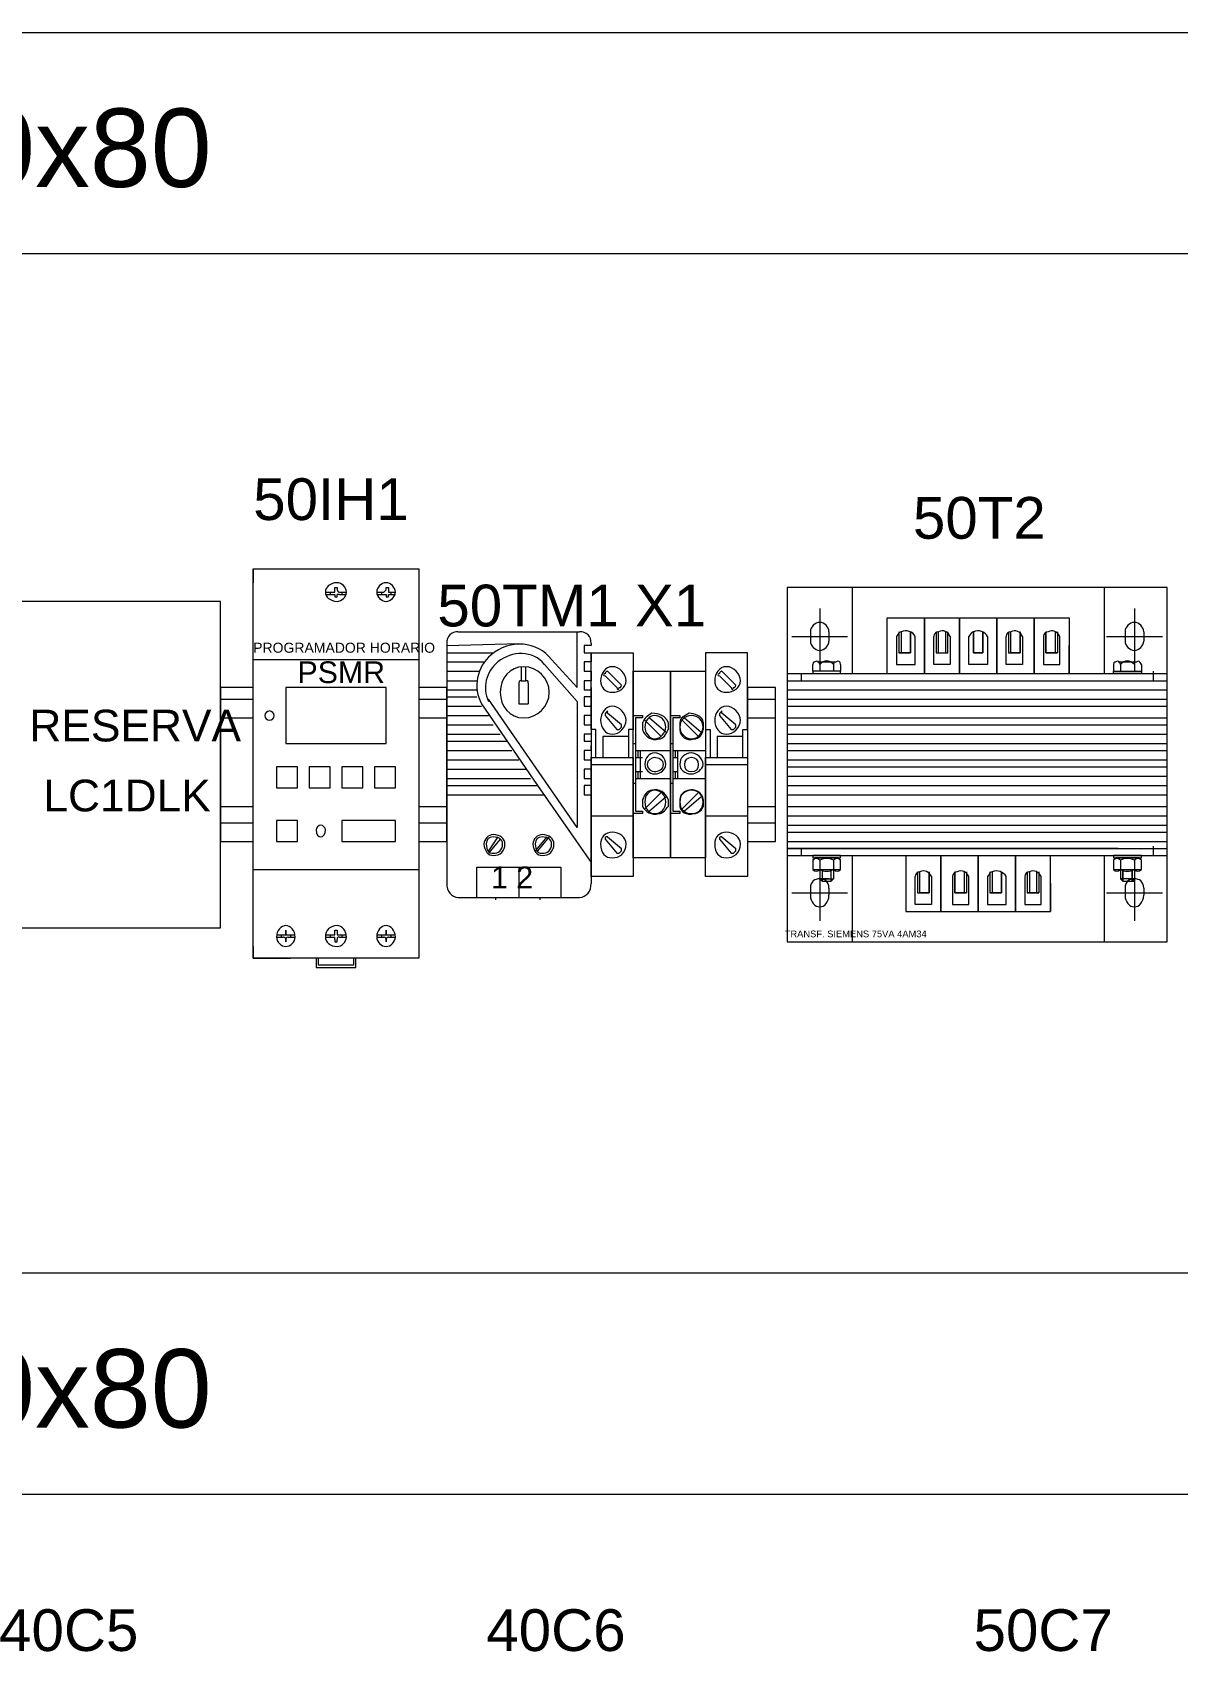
# Model space of a CAD drawing. Header units: millimetres. Extents: x 1004 to 59588, y 686 to 38112.
# Drawn here: x 17910.4 to 18199.4, y 2081.4 to 2489.9 of the extents above; entities that cross this region are included whole.
import ezdxf

# ---------------------------------------------------------------- set-up
doc = ezdxf.new("R2010")
doc.units = ezdxf.units.MM
doc.layers.add('PDF14_Geometry', color=7, linetype='Continuous')
doc.layers.add('PDF14_Text', color=7, linetype='Continuous')
doc.styles.add('PDF Arial', font='arial.ttf')

msp = doc.modelspace()

# ---------------------------------------------------------------- linework, layer by layer
at = {"layer": 'PDF14_Geometry', "lineweight": 0}
for points in [[(18303.79, 2489.87), (18303.79, 2433.99), (17397.9, 2433.99), (17397.9, 2489.87)], [(18007.9, 2256.34), (17966.14, 2256.34), (17966.14, 2354.58), (18007.9, 2354.58)], [(18100.84, 2260.46), (18196.73, 2260.46), (18196.73, 2349.87), (18100.84, 2349.87)], [(18135.55, 2328.11), (18135.55, 2342.23)], [(18144.37, 2328.11), (18144.37, 2342.23)], [(18153.79, 2328.11), (18153.79, 2342.23)], [(18163.2, 2328.11), (18163.2, 2342.23)], [(18132.02, 2333.4), (18132.02, 2338.7)], [(18147.9, 2333.4), (18147.9, 2338.7)], [(18150.26, 2333.4), (18150.26, 2338.7)], [(18159.67, 2333.4), (18159.67, 2338.7)], [(18166.14, 2333.4), (18166.14, 2338.7)], [(18129.67, 2333.4), (18132.02, 2333.4), (18129.08, 2333.4)], [(18150.26, 2333.4), (18147.9, 2333.4)], [(18169.08, 2333.4), (18166.14, 2333.4), (18168.49, 2333.4)], [(18062.02, 2281.64), (18062.02, 2328.7), (18071.43, 2328.7), (18071.43, 2281.64)], [(18071.43, 2281.64), (18071.43, 2328.7), (18080.26, 2328.7), (18080.26, 2281.64)], [(18190.26, 2328.7), (18190.26, 2328.11), (18183.2, 2328.11), (18183.2, 2328.7)], [(17974.37, 2310.46), (17999.67, 2310.46), (17999.67, 2324.58), (17974.37, 2324.58)], [(18097.9, 2285.75), (18097.9, 2324.58), (18090.84, 2324.58), (18090.84, 2285.75)], [(17972.02, 2299.28), (17977.32, 2299.28), (17977.32, 2304.58), (17972.02, 2304.58)], [(17980.26, 2299.28), (17985.55, 2299.28), (17985.55, 2304.58), (17980.26, 2304.58)], [(17988.49, 2299.28), (17993.79, 2299.28), (17993.79, 2304.58), (17988.49, 2304.58)], [(17996.73, 2299.28), (18002.02, 2299.28), (18002.02, 2304.58), (17996.73, 2304.58)], [(18051.43, 2276.93), (18051.43, 2306.93), (18062.02, 2306.93), (18062.02, 2276.93)], [(18051.43, 2303.99), (18051.43, 2306.34)], [(18080.26, 2276.93), (18080.26, 2306.93), (18090.84, 2306.93), (18090.84, 2276.93)], [(18051.43, 2299.87), (18051.43, 2301.64)], [(17972.02, 2285.75), (17977.32, 2285.75), (17977.32, 2291.05), (17972.02, 2291.05)], [(18002.02, 2291.05), (17988.49, 2291.05), (17988.49, 2285.75), (18002.02, 2285.75)], [(18114.37, 2281.64), (18114.37, 2282.23), (18107.32, 2282.23), (18107.32, 2281.64)], [(18114.37, 2278.7), (18114.37, 2281.05), (18113.79, 2281.64), (18107.9, 2281.64), (18107.32, 2281.05), (18107.32, 2278.7), (18107.9, 2278.7), (18113.79, 2278.7)], [(18139.67, 2268.11), (18139.67, 2282.23)], [(18149.08, 2268.11), (18149.08, 2282.23)], [(18158.49, 2268.11), (18158.49, 2282.23)], [(18190.26, 2281.64), (18190.26, 2282.23), (18183.2, 2282.23), (18183.2, 2281.64)], [(18190.26, 2281.05), (18189.67, 2281.64), (18183.79, 2281.64), (18183.2, 2281.05), (18183.2, 2278.7), (18183.79, 2278.7), (18189.67, 2278.7), (18190.26, 2278.7)], [(18136.73, 2272.81), (18136.73, 2278.11)], [(18143.2, 2272.81), (18143.2, 2278.11)], [(18154.96, 2272.81), (18154.96, 2278.11)], [(18187.9, 2275.75), (18188.49, 2276.34), (18184.96, 2276.34), (18185.55, 2275.75), (18185.55, 2278.7), (18185.55, 2275.75)], [(18146.14, 2272.81), (18143.2, 2272.81), (18145.55, 2272.81)], [(18152.61, 2272.81), (18154.96, 2272.81), (18152.02, 2272.81)], [(18162.02, 2272.81), (18163.79, 2272.81), (18164.37, 2272.81), (18161.43, 2272.81)], [(17974.37, 2260.46), (17974.37, 2261.05)], [(17999.67, 2260.46), (17999.67, 2261.05)], [(17991.43, 2254.58), (17982.61, 2254.58), (17982.61, 2256.34), (17982.02, 2256.34), (17982.02, 2253.99), (17992.02, 2253.99), (17992.02, 2256.34), (17991.43, 2256.34)], [(18359.67, 2176.93), (18359.67, 2121.05), (17308.49, 2121.05), (17308.49, 2176.93)]]:
    msp.add_lwpolyline(points, close=True, dxfattribs=at)
for points in [[(17966.14, 2354.58), (17966.14, 2351.05)], [(17984.37, 2348.7), (17986.73, 2348.7), (17986.73, 2349.28), (17986.73, 2349.87), (17987.32, 2349.87), (17987.32, 2349.28)], [(17985.55, 2348.7), (17985.55, 2348.11)], [(17987.9, 2348.7), (17989.67, 2348.7)], [(17988.49, 2348.7), (17988.49, 2348.11)], [(17997.32, 2348.7), (17999.08, 2348.7), (17999.67, 2349.28), (17999.67, 2349.87), (18000.26, 2349.87), (18000.26, 2349.28), (18000.26, 2348.7), (18002.02, 2348.7)], [(17998.49, 2348.7), (17998.49, 2348.11)], [(18000.84, 2348.7), (18000.84, 2348.11)], [(18117.32, 2349.87), (18117.32, 2328.11)], [(18180.84, 2349.87), (18180.84, 2328.11)], [(17884.96, 2263.99), (17907.32, 2263.99), (17957.9, 2263.99), (17957.9, 2346.34), (17907.32, 2346.34), (17907.32, 2263.99)], [(17984.37, 2348.11), (17986.73, 2348.11), (17986.73, 2347.52), (17987.32, 2347.52), (17987.32, 2348.11)], [(17986.73, 2348.11), (17986.73, 2348.11)], [(17987.9, 2348.11), (17989.67, 2348.11)], [(17997.32, 2348.11), (17999.08, 2348.11), (17999.67, 2348.11), (17999.67, 2347.52), (18000.26, 2347.52), (18000.26, 2348.11), (18002.02, 2348.11)], [(18000.26, 2348.11), (18000.26, 2348.11)], [(18109.08, 2344.58), (18109.08, 2330.46), (18109.08, 2328.7)], [(18188.49, 2344.58), (18188.49, 2330.46), (18188.49, 2328.7)], [(18126.14, 2328.11), (18126.14, 2342.23), (18172.02, 2342.23), (18172.02, 2328.11), (18172.02, 2335.17)], [(18163.2, 2335.17), (18163.2, 2328.11), (18163.2, 2342.23)], [(18017.9, 2338.7), (18048.49, 2338.7)], [(18041.43, 2331.64), (18047.9, 2324.58), (18047.9, 2338.7)], [(18048.49, 2338.7), (18048.49, 2338.7)], [(18102.02, 2337.52), (18116.14, 2337.52)], [(18106.73, 2338.7), (18106.73, 2338.7)], [(18106.73, 2338.7), (18106.73, 2336.34)], [(18111.43, 2338.7), (18111.43, 2336.34)], [(18128.49, 2337.52), (18128.49, 2330.46), (18133.2, 2330.46), (18133.2, 2337.52)], [(18129.08, 2338.7), (18129.08, 2333.4)], [(18129.67, 2338.7), (18129.67, 2333.4)], [(18142.02, 2337.52), (18142.02, 2330.46), (18137.9, 2330.46), (18137.9, 2337.52)], [(18138.49, 2338.7), (18138.49, 2333.4), (18139.08, 2333.4), (18139.08, 2338.7)], [(18140.84, 2338.7), (18140.84, 2333.4), (18141.43, 2333.4), (18141.43, 2338.7)], [(18151.43, 2337.52), (18151.43, 2330.46), (18146.73, 2330.46), (18146.73, 2337.52)], [(18160.26, 2337.52), (18160.26, 2330.46), (18156.14, 2330.46), (18156.14, 2337.52)], [(18156.73, 2338.7), (18156.73, 2333.4), (18157.32, 2333.4), (18157.32, 2338.7)], [(18165.55, 2337.52), (18165.55, 2330.46), (18169.67, 2330.46), (18169.67, 2337.52)], [(18168.49, 2338.7), (18168.49, 2333.4)], [(18169.08, 2338.7), (18169.08, 2333.4)], [(18181.43, 2337.52), (18195.55, 2337.52)], [(18186.14, 2338.7), (18186.14, 2336.34)], [(18186.14, 2338.7), (18186.14, 2338.7)], [(18190.84, 2338.7), (18190.84, 2336.34)], [(18014.96, 2335.75), (18014.96, 2275.17)], [(18014.96, 2335.17), (18033.2, 2335.75)], [(18014.96, 2333.4), (18026.73, 2333.4)], [(18051.43, 2335.75), (18051.43, 2335.17), (18049.67, 2335.17), (18049.67, 2333.4), (18051.43, 2333.4), (18062.02, 2333.4), (18062.02, 2313.99), (18060.84, 2313.99), (18060.84, 2306.93)], [(18052.61, 2306.93), (18052.61, 2313.99), (18051.43, 2313.99), (18051.43, 2333.4), (18051.43, 2331.05), (18049.67, 2331.05), (18049.67, 2328.7), (18051.43, 2328.7), (18051.43, 2326.34), (18049.67, 2326.34), (18049.67, 2323.99), (18051.43, 2323.99), (18051.43, 2322.23), (18049.67, 2322.23), (18049.67, 2319.87), (18051.43, 2319.87), (18051.43, 2317.52), (18049.67, 2317.52), (18049.67, 2315.17), (18051.43, 2315.17), (18051.43, 2312.81), (18049.67, 2312.81), (18049.67, 2311.05), (18051.43, 2311.05), (18051.43, 2308.7), (18051.43, 2309.87)], [(18089.67, 2306.93), (18089.67, 2313.99), (18090.84, 2313.99), (18090.84, 2333.4), (18080.26, 2333.4), (18080.26, 2313.99), (18081.43, 2313.99), (18081.43, 2306.93)], [(18132.02, 2333.4), (18132.02, 2333.4)], [(18138.49, 2333.4), (18141.43, 2333.4)], [(18139.08, 2333.4), (18140.84, 2333.4)], [(18147.9, 2333.4), (18147.9, 2333.4)], [(18150.26, 2333.4), (18150.26, 2333.4)], [(18156.73, 2333.4), (18159.67, 2333.4), (18157.32, 2333.4)], [(18159.67, 2333.4), (18159.67, 2333.4)], [(18166.14, 2333.4), (18166.14, 2333.4)], [(17966.14, 2331.64), (18007.9, 2331.64)], [(18014.96, 2331.05), (18024.37, 2331.05)], [(18014.96, 2328.7), (18023.2, 2328.7)], [(18039.67, 2330.46), (18047.9, 2321.05), (18047.9, 2289.28), (18025.55, 2321.64)], [(18033.79, 2329.87), (18033.79, 2326.34), (18034.96, 2326.34), (18034.96, 2329.87)], [(18055.55, 2328.7), (18059.08, 2325.17)], [(18055.55, 2328.7), (18055.55, 2328.7)], [(18084.37, 2328.7), (18087.9, 2325.17)], [(18084.37, 2328.7), (18084.37, 2328.7)], [(18114.37, 2330.46), (18114.37, 2328.7), (18107.32, 2328.7), (18107.32, 2330.46)], [(18107.32, 2328.7), (18107.32, 2328.11), (18114.37, 2328.11), (18114.37, 2328.7)], [(18108.49, 2331.05), (18109.08, 2331.05), (18112.61, 2331.05), (18113.2, 2331.05)], [(18112.61, 2330.46), (18112.61, 2328.7)], [(18183.2, 2330.46), (18183.2, 2328.7)], [(18184.37, 2331.05), (18184.96, 2331.05), (18188.49, 2331.05), (18189.08, 2331.05)], [(18184.96, 2330.46), (18184.96, 2328.7)], [(18190.26, 2330.46), (18190.26, 2328.7)], [(18193.2, 2328.7), (18193.2, 2326.34)], [(17966.14, 2324.58), (17957.9, 2324.58), (17957.9, 2285.75), (17966.14, 2285.75)], [(18007.9, 2285.75), (18014.96, 2285.75), (18014.96, 2324.58), (18007.9, 2324.58)], [(18014.96, 2326.34), (18022.61, 2326.34)], [(18033.2, 2325.75), (18033.2, 2320.46), (18033.79, 2320.46), (18034.96, 2320.46)], [(18034.96, 2326.34), (18034.96, 2326.34)], [(18035.55, 2325.75), (18035.55, 2320.46)], [(18051.43, 2324.58), (18051.43, 2285.75)], [(18054.96, 2327.52), (18057.9, 2324.58)], [(18059.08, 2325.17), (18059.08, 2325.17)], [(18083.79, 2327.52), (18086.73, 2324.58)], [(18087.9, 2325.17), (18087.9, 2325.17)], [(18100.84, 2328.11), (18196.73, 2328.11)], [(18100.84, 2326.34), (18196.73, 2326.34)], [(18104.37, 2328.11), (18104.37, 2326.34)], [(17957.9, 2321.64), (17966.14, 2321.64)], [(18007.9, 2321.64), (18014.96, 2321.64)], [(18014.96, 2323.99), (18022.61, 2323.99)], [(18014.96, 2322.23), (18022.61, 2322.23)], [(18023.79, 2320.46), (18037.9, 2299.87), (18051.43, 2280.46)], [(18090.84, 2321.64), (18097.9, 2321.64)], [(18100.84, 2323.99), (18196.73, 2323.99)], [(18100.84, 2321.64), (18196.73, 2321.64)], [(17957.9, 2316.93), (17966.14, 2316.93)], [(18007.9, 2316.93), (18014.96, 2316.93)], [(18014.96, 2319.87), (18023.79, 2319.87)], [(18014.96, 2317.52), (18025.55, 2317.52)], [(18054.96, 2317.52), (18057.9, 2313.99), (18058.49, 2313.99), (18059.08, 2314.58), (18059.08, 2315.17), (18055.55, 2318.11)], [(18062.02, 2317.52), (18064.37, 2317.52), (18064.37, 2316.93), (18062.61, 2316.93), (18062.61, 2293.4), (18064.37, 2293.4), (18064.37, 2292.81), (18062.02, 2292.81)], [(18064.96, 2316.34), (18069.08, 2312.23)], [(18066.14, 2316.93), (18070.26, 2313.4)], [(18071.43, 2317.52), (18073.79, 2317.52), (18073.79, 2316.93), (18072.02, 2316.93), (18072.02, 2293.4), (18073.79, 2293.4), (18073.79, 2292.81), (18071.43, 2292.81)], [(18074.37, 2316.34), (18078.49, 2312.23)], [(18074.96, 2316.93), (18079.08, 2313.4)], [(18083.79, 2317.52), (18086.73, 2313.99), (18087.32, 2313.99), (18087.9, 2314.58), (18087.9, 2315.17), (18084.37, 2318.11)], [(18090.84, 2316.93), (18097.9, 2316.93)], [(18100.84, 2319.87), (18196.73, 2319.87)], [(18100.84, 2316.93), (18196.73, 2316.93)], [(18014.96, 2315.17), (18026.73, 2315.17)], [(18014.96, 2312.81), (18028.49, 2312.81)], [(18060.84, 2312.23), (18054.37, 2312.23), (18054.37, 2306.93)], [(18064.37, 2315.75), (18064.37, 2313.99)], [(18070.84, 2315.75), (18070.84, 2313.99)], [(18073.79, 2315.75), (18073.79, 2313.99)], [(18079.67, 2315.75), (18079.67, 2313.99)], [(18089.67, 2312.23), (18083.2, 2312.23), (18083.2, 2306.93)], [(18100.84, 2315.17), (18196.73, 2315.17)], [(18100.84, 2312.81), (18196.73, 2312.81)], [(18014.96, 2311.05), (18030.26, 2311.05)], [(18014.96, 2308.7), (18031.43, 2308.7)], [(18051.43, 2308.7), (18049.67, 2308.7), (18049.67, 2306.34), (18051.43, 2306.34)], [(18062.02, 2310.46), (18062.61, 2310.46)], [(18062.61, 2308.7), (18071.43, 2308.7)], [(18063.2, 2308.7), (18063.2, 2306.93)], [(18063.79, 2308.7), (18063.79, 2301.64)], [(18071.43, 2310.46), (18072.02, 2310.46)], [(18072.02, 2308.7), (18080.26, 2308.7)], [(18072.61, 2308.7), (18072.61, 2306.93)], [(18073.2, 2308.7), (18073.2, 2301.64)], [(18100.84, 2310.46), (18196.73, 2310.46)], [(18100.84, 2308.7), (18196.73, 2308.7)], [(18014.96, 2306.34), (18033.2, 2306.34)], [(18014.96, 2303.99), (18034.96, 2303.99)], [(18051.43, 2303.99), (18049.67, 2303.99), (18049.67, 2301.64), (18051.43, 2301.64)], [(18051.43, 2305.17), (18062.02, 2305.17)], [(18062.61, 2306.93), (18064.37, 2306.93)], [(18072.02, 2306.93), (18073.2, 2306.93)], [(18080.26, 2305.17), (18090.84, 2305.17)], [(18100.84, 2306.34), (18196.73, 2306.34)], [(18100.84, 2304.58), (18196.73, 2304.58)], [(18014.96, 2301.64), (18036.14, 2301.64)], [(18014.96, 2299.87), (18037.9, 2299.87)], [(18051.43, 2299.87), (18049.67, 2299.87), (18049.67, 2297.52), (18051.43, 2297.52)], [(18062.02, 2300.46), (18062.61, 2300.46)], [(18062.61, 2303.4), (18064.37, 2303.4)], [(18062.61, 2301.64), (18071.43, 2301.64)], [(18063.2, 2303.4), (18063.2, 2301.64)], [(18071.43, 2300.46), (18072.02, 2300.46)], [(18072.02, 2303.4), (18073.2, 2303.4)], [(18072.02, 2301.64), (18080.26, 2301.64)], [(18072.61, 2303.4), (18072.61, 2301.64)], [(18100.84, 2302.23), (18196.73, 2302.23)], [(18100.84, 2299.87), (18196.73, 2299.87)], [(18014.96, 2297.52), (18039.67, 2297.52)], [(18051.43, 2287.52), (18051.43, 2297.52), (18051.43, 2275.17)], [(18064.37, 2296.34), (18064.37, 2294.58)], [(18064.96, 2293.99), (18069.08, 2298.11)], [(18070.26, 2296.93), (18066.14, 2293.4)], [(18070.84, 2296.34), (18070.84, 2294.58)], [(18073.79, 2296.34), (18073.79, 2294.58)], [(18074.37, 2293.99), (18078.49, 2298.11)], [(18079.08, 2296.93), (18074.96, 2293.4)], [(18079.67, 2296.34), (18079.67, 2294.58)], [(18100.84, 2297.52), (18196.73, 2297.52)], [(17957.9, 2294.58), (17966.14, 2294.58)], [(18007.9, 2294.58), (18014.96, 2294.58)], [(18051.43, 2292.23), (18062.02, 2292.23)], [(18080.26, 2292.23), (18090.84, 2292.23)], [(18090.84, 2294.58), (18097.9, 2294.58)], [(18100.84, 2294.58), (18196.73, 2294.58)], [(18100.84, 2292.23), (18196.73, 2292.23)], [(17957.9, 2290.46), (17966.14, 2290.46)], [(18007.9, 2290.46), (18014.96, 2290.46)], [(18090.84, 2290.46), (18097.9, 2290.46)], [(18100.84, 2289.87), (18196.73, 2289.87)], [(18100.84, 2288.11), (18196.73, 2288.11)], [(18027.9, 2286.93), (18025.55, 2283.4)], [(18028.49, 2286.34), (18025.55, 2282.81)], [(18040.26, 2286.93), (18037.32, 2283.4)], [(18040.84, 2286.93), (18037.9, 2283.4)], [(18054.96, 2286.34), (18057.9, 2282.81), (18058.49, 2282.81), (18059.08, 2283.4)], [(18055.55, 2286.93), (18059.08, 2283.99)], [(18055.55, 2286.93), (18055.55, 2286.93)], [(18083.79, 2286.34), (18086.73, 2282.81), (18087.32, 2282.81), (18087.9, 2283.4)], [(18084.37, 2286.93), (18087.9, 2283.99)], [(18084.37, 2286.93), (18084.37, 2286.93)], [(18100.84, 2285.75), (18196.73, 2285.75)], [(18184.37, 2283.99), (18100.84, 2283.99), (18196.73, 2283.99)], [(18104.37, 2283.99), (18104.37, 2282.23)], [(18193.2, 2284.58), (18193.2, 2282.23)], [(18022.61, 2271.64), (18022.61, 2279.28), (18043.79, 2279.28), (18043.79, 2271.64)], [(18033.2, 2279.28), (18033.2, 2271.64)], [(18100.84, 2282.23), (18196.73, 2282.23)], [(18109.08, 2281.05), (18109.08, 2278.7), (18109.08, 2276.34), (18112.61, 2276.34)], [(18109.08, 2279.87), (18109.08, 2265.75)], [(18112.61, 2281.05), (18112.61, 2278.7), (18112.61, 2276.34), (18112.02, 2275.75), (18112.02, 2278.7)], [(18117.32, 2282.23), (18117.32, 2260.46)], [(18130.84, 2282.23), (18130.84, 2268.11), (18167.32, 2268.11), (18167.32, 2282.23)], [(18180.84, 2282.23), (18180.84, 2260.46)], [(18184.96, 2281.05), (18184.96, 2278.7), (18184.96, 2276.34), (18185.55, 2275.75)], [(18188.49, 2281.05), (18188.49, 2278.7), (18188.49, 2276.34)], [(18188.49, 2279.87), (18188.49, 2265.75)], [(17966.14, 2278.7), (18007.9, 2278.7)], [(18111.43, 2276.34), (18109.08, 2276.34), (18109.67, 2275.75), (18112.02, 2275.75)], [(18109.67, 2278.7), (18109.67, 2275.75)], [(18137.32, 2276.93), (18137.32, 2269.87), (18133.2, 2269.87), (18133.2, 2276.93)], [(18133.79, 2278.11), (18133.79, 2272.81), (18134.37, 2272.81), (18134.37, 2278.11)], [(18142.61, 2276.93), (18142.61, 2269.87), (18146.73, 2269.87), (18146.73, 2276.93)], [(18145.55, 2278.11), (18145.55, 2272.81)], [(18146.14, 2278.11), (18146.14, 2272.81)], [(18151.43, 2276.93), (18151.43, 2269.87), (18156.14, 2269.87), (18156.14, 2276.93)], [(18152.02, 2278.11), (18152.02, 2272.81)], [(18152.61, 2278.11), (18152.61, 2272.81)], [(18160.84, 2276.93), (18160.84, 2269.87), (18164.96, 2269.87), (18164.96, 2276.93)], [(18161.43, 2278.11), (18161.43, 2272.81)], [(18162.02, 2278.11), (18162.02, 2272.81)], [(18163.79, 2278.11), (18163.79, 2272.81)], [(18164.37, 2278.11), (18164.37, 2272.81)], [(18167.32, 2275.17), (18167.32, 2268.11)], [(18187.9, 2275.75), (18187.9, 2278.7), (18187.9, 2275.75), (18188.49, 2276.34), (18186.14, 2276.34)], [(18186.14, 2275.75), (18188.49, 2275.75)], [(18017.9, 2271.64), (18048.49, 2271.64)], [(18027.32, 2271.64), (18027.32, 2271.05)], [(18038.49, 2271.64), (18038.49, 2271.05)], [(18102.02, 2272.81), (18116.14, 2272.81)], [(18106.73, 2273.99), (18106.73, 2272.23)], [(18106.73, 2273.99), (18106.73, 2273.99)], [(18111.43, 2273.99), (18111.43, 2272.23)], [(18133.79, 2272.81), (18136.73, 2272.81), (18134.37, 2272.81)], [(18136.73, 2272.81), (18136.73, 2272.81)], [(18143.2, 2272.81), (18143.2, 2272.81)], [(18154.96, 2272.81), (18154.96, 2272.81)], [(18181.43, 2272.81), (18195.55, 2272.81)], [(18186.14, 2273.99), (18186.14, 2273.99)], [(18186.14, 2273.99), (18186.14, 2272.23)], [(18190.84, 2273.99), (18190.84, 2272.23)], [(17972.02, 2262.23), (17973.79, 2262.23), (17974.37, 2262.23), (17974.37, 2263.4), (17974.37, 2262.23), (17974.96, 2262.23), (17976.73, 2262.23)], [(17974.37, 2263.4), (17974.37, 2263.4)], [(17984.37, 2262.23), (17986.73, 2262.23), (17986.73, 2263.4), (17987.32, 2263.4), (17987.32, 2262.23)], [(17997.32, 2262.23), (17999.08, 2262.23), (17999.67, 2262.23), (17999.67, 2263.4), (17999.67, 2262.23), (18000.26, 2262.23), (18002.02, 2262.23)], [(17999.67, 2263.4), (17999.67, 2263.4)], [(17966.14, 2259.28), (17966.14, 2256.34), (17975.55, 2256.34)], [(17972.02, 2261.64), (17973.79, 2261.64)], [(17973.2, 2262.23), (17973.2, 2261.64)], [(17973.79, 2261.64), (17973.79, 2261.64)], [(17974.37, 2260.46), (17974.37, 2260.46)], [(17974.96, 2261.64), (17976.73, 2261.64)], [(17975.55, 2262.23), (17975.55, 2261.64)], [(17984.37, 2261.64), (17986.73, 2261.64)], [(17985.55, 2262.23), (17985.55, 2261.64)], [(17986.73, 2262.23), (17986.73, 2262.23)], [(17986.73, 2261.64), (17986.73, 2261.64)], [(17986.73, 2261.05), (17986.73, 2260.46), (17987.32, 2260.46), (17987.32, 2261.05)], [(17987.9, 2262.23), (17989.67, 2262.23)], [(17987.9, 2261.64), (17989.67, 2261.64)], [(17988.49, 2262.23), (17988.49, 2261.64)], [(17997.32, 2261.64), (17999.08, 2261.64)], [(17998.49, 2262.23), (17998.49, 2261.64)], [(17999.08, 2261.64), (17999.08, 2261.64)], [(17999.67, 2260.46), (17999.67, 2260.46)], [(18000.26, 2261.64), (18002.02, 2261.64)], [(18000.84, 2262.23), (18000.84, 2261.64)]]:
    msp.add_lwpolyline(points, dxfattribs=at)
msp.add_lwpolyline([(18034.37, 2316.93, 0.409091), (18040.84, 2323.4, 0.409091), (18034.37, 2329.87)], format="xyb", dxfattribs=at)
for points in [[(17987.32, 2351.05), (17985.55, 2351.05), (17984.37, 2349.87), (17984.37, 2348.7)], [(17984.37, 2348.7), (17984.37, 2347.52), (17985.55, 2346.34), (17987.32, 2346.34)], [(17989.67, 2348.7), (17989.67, 2349.87), (17988.49, 2351.05), (17987.32, 2351.05)], [(17987.32, 2349.28), (17987.32, 2349.28), (17987.32, 2348.7), (17987.9, 2348.7)], [(17987.32, 2346.34), (17988.49, 2346.34), (17989.67, 2347.52), (17989.67, 2348.7)], [(17999.67, 2351.05), (17998.49, 2351.05), (17997.32, 2349.87), (17997.32, 2348.7)], [(17997.32, 2348.7), (17997.32, 2347.52), (17998.49, 2346.34), (17999.67, 2346.34)], [(18002.02, 2348.7), (18002.02, 2349.87), (18000.84, 2351.05), (17999.67, 2351.05)], [(17999.67, 2346.34), (18000.84, 2346.34), (18002.02, 2347.52), (18002.02, 2348.7)], [(17987.9, 2348.11), (17987.32, 2348.11), (17987.32, 2348.11), (17987.32, 2348.11)], [(18109.08, 2341.05), (18107.9, 2341.05), (18106.73, 2339.87), (18106.73, 2338.7)], [(18111.43, 2338.7), (18111.43, 2339.87), (18110.26, 2341.05), (18109.08, 2341.05)], [(18188.49, 2341.05), (18187.32, 2341.05), (18186.14, 2339.87), (18186.14, 2338.7)], [(18190.84, 2338.7), (18190.84, 2339.87), (18189.67, 2341.05), (18188.49, 2341.05)], [(18017.9, 2338.7), (18016.14, 2338.7), (18014.96, 2337.52), (18014.96, 2335.75)], [(18041.43, 2331.64), (18037.9, 2336.34), (18030.84, 2336.93), (18026.14, 2332.81)], [(18051.43, 2335.75), (18051.43, 2337.52), (18050.26, 2338.7), (18048.49, 2338.7)], [(18129.67, 2338.7), (18129.08, 2338.7), (18129.08, 2338.11), (18128.49, 2337.52)], [(18133.2, 2337.52), (18132.61, 2338.7), (18130.84, 2339.28), (18129.67, 2338.7)], [(18139.08, 2338.7), (18138.49, 2338.7), (18137.9, 2338.11), (18137.9, 2337.52)], [(18142.02, 2337.52), (18141.43, 2338.7), (18140.26, 2339.28), (18139.08, 2338.7)], [(18147.9, 2338.7), (18147.32, 2338.7), (18147.32, 2338.11), (18146.73, 2337.52)], [(18151.43, 2337.52), (18150.84, 2338.7), (18149.08, 2339.28), (18147.9, 2338.7)], [(18157.32, 2338.7), (18156.73, 2338.7), (18156.14, 2338.11), (18156.14, 2337.52)], [(18160.26, 2337.52), (18159.67, 2338.7), (18158.49, 2339.28), (18157.32, 2338.7)], [(18166.73, 2338.7), (18166.14, 2338.7), (18165.55, 2338.11), (18165.55, 2337.52)], [(18169.67, 2337.52), (18169.08, 2338.7), (18167.9, 2339.28), (18166.73, 2338.7)], [(18026.14, 2332.81), (18022.61, 2329.87), (18021.43, 2324.58), (18023.79, 2320.46)], [(18039.67, 2330.46), (18036.73, 2333.99), (18031.43, 2333.99), (18027.9, 2331.05)], [(18106.73, 2336.34), (18106.73, 2335.17), (18107.9, 2333.99), (18109.08, 2333.99)], [(18109.08, 2333.99), (18110.26, 2333.99), (18111.43, 2335.17), (18111.43, 2336.34)], [(18186.14, 2336.34), (18186.14, 2335.17), (18187.32, 2333.99), (18188.49, 2333.99)], [(18188.49, 2333.99), (18189.67, 2333.99), (18190.84, 2335.17), (18190.84, 2336.34)], [(18027.9, 2331.05), (18024.96, 2328.7), (18023.79, 2324.58), (18025.55, 2321.05)], [(18034.37, 2329.87), (18030.84, 2329.87), (18028.49, 2326.93), (18028.49, 2323.4)], [(18056.73, 2329.87), (18054.96, 2329.87), (18053.79, 2328.11), (18053.79, 2326.34)], [(18055.55, 2328.7), (18054.96, 2328.7), (18054.96, 2328.11), (18054.96, 2328.11)], [(18060.26, 2326.34), (18060.26, 2328.11), (18058.49, 2329.87), (18056.73, 2329.87)], [(18085.55, 2329.87), (18083.79, 2329.87), (18082.61, 2328.11), (18082.61, 2326.34)], [(18084.37, 2328.7), (18083.79, 2328.7), (18083.79, 2328.11), (18083.79, 2328.11)], [(18089.08, 2326.34), (18089.08, 2328.11), (18087.32, 2329.87), (18085.55, 2329.87)], [(18107.9, 2331.05), (18107.9, 2331.05), (18107.32, 2331.05), (18107.32, 2330.46)], [(18109.08, 2330.46), (18109.08, 2331.05), (18108.49, 2331.64), (18107.9, 2331.05)], [(18112.61, 2330.46), (18111.43, 2331.64), (18110.26, 2331.64), (18109.08, 2330.46)], [(18113.2, 2331.05), (18112.61, 2331.05), (18112.61, 2331.05), (18112.61, 2330.46)], [(18114.37, 2330.46), (18114.37, 2331.05), (18113.79, 2331.64), (18113.2, 2331.05)], [(18183.79, 2331.05), (18183.79, 2331.05), (18183.2, 2331.05), (18183.2, 2330.46)], [(18184.96, 2330.46), (18184.96, 2331.05), (18184.37, 2331.64), (18183.79, 2331.05)], [(18188.49, 2330.46), (18187.32, 2331.64), (18186.14, 2331.64), (18184.96, 2330.46)], [(18189.08, 2331.05), (18188.49, 2331.05), (18188.49, 2331.05), (18188.49, 2330.46)], [(18190.26, 2330.46), (18189.67, 2331.05), (18189.67, 2331.64), (18189.08, 2331.05)], [(18033.79, 2326.34), (18033.79, 2326.34), (18033.2, 2326.34), (18033.2, 2325.75)], [(18035.55, 2325.75), (18035.55, 2326.34), (18035.55, 2326.34), (18034.96, 2326.34)], [(18053.79, 2326.34), (18053.79, 2324.58), (18054.96, 2323.4), (18056.73, 2323.4)], [(18054.96, 2328.11), (18054.37, 2328.11), (18054.37, 2327.52), (18054.96, 2327.52)], [(18056.73, 2323.4), (18058.49, 2323.4), (18060.26, 2324.58), (18060.26, 2326.34)], [(18057.9, 2324.58), (18057.9, 2323.99), (18058.49, 2323.99), (18058.49, 2324.58)], [(18058.49, 2324.58), (18058.49, 2324.58), (18059.08, 2324.58), (18059.08, 2325.17)], [(18082.61, 2326.34), (18082.61, 2324.58), (18083.79, 2323.4), (18085.55, 2323.4)], [(18083.79, 2328.11), (18083.2, 2328.11), (18083.2, 2327.52), (18083.79, 2327.52)], [(18085.55, 2323.4), (18087.32, 2323.4), (18089.08, 2324.58), (18089.08, 2326.34)], [(18086.73, 2324.58), (18086.73, 2323.99), (18087.32, 2323.99), (18087.32, 2324.58)], [(18087.32, 2324.58), (18087.32, 2324.58), (18087.9, 2324.58), (18087.9, 2325.17)], [(18028.49, 2323.4), (18028.49, 2319.87), (18030.84, 2316.93), (18034.37, 2316.93)], [(18034.96, 2320.46), (18035.55, 2320.46), (18035.55, 2320.46), (18035.55, 2320.46)], [(17970.26, 2318.7), (17969.67, 2318.7), (17969.08, 2318.11), (17969.08, 2317.52)], [(17969.08, 2317.52), (17969.08, 2316.93), (17969.67, 2316.34), (17970.26, 2316.34)], [(17971.43, 2317.52), (17971.43, 2318.11), (17970.84, 2318.7), (17970.26, 2318.7)], [(17970.26, 2316.34), (17970.84, 2316.34), (17971.43, 2316.93), (17971.43, 2317.52)], [(18056.73, 2319.87), (18054.96, 2319.87), (18053.79, 2318.11), (18053.79, 2316.34)], [(18053.79, 2316.34), (18053.79, 2314.58), (18054.96, 2312.81), (18056.73, 2312.81)], [(18055.55, 2318.7), (18054.96, 2318.11), (18054.96, 2318.11), (18054.96, 2317.52)], [(18055.55, 2318.11), (18055.55, 2318.7), (18055.55, 2318.7), (18055.55, 2318.7)], [(18060.26, 2316.34), (18060.26, 2318.11), (18058.49, 2319.87), (18056.73, 2319.87)], [(18056.73, 2312.81), (18058.49, 2312.81), (18060.26, 2314.58), (18060.26, 2316.34)], [(18066.73, 2318.11), (18065.55, 2317.52), (18064.96, 2316.93), (18064.37, 2315.75)], [(18067.32, 2317.52), (18066.14, 2317.52), (18064.96, 2316.34), (18064.96, 2314.58)], [(18070.84, 2315.75), (18070.26, 2317.52), (18068.49, 2318.11), (18066.73, 2318.11)], [(18070.26, 2314.58), (18070.26, 2316.34), (18069.08, 2317.52), (18067.32, 2317.52)], [(18076.14, 2318.11), (18074.96, 2317.52), (18073.79, 2316.93), (18073.79, 2315.75)], [(18076.73, 2317.52), (18074.96, 2317.52), (18073.79, 2316.34), (18073.79, 2314.58)], [(18079.67, 2315.75), (18079.67, 2317.52), (18077.32, 2318.11), (18076.14, 2318.11)], [(18079.67, 2314.58), (18079.67, 2316.34), (18078.49, 2317.52), (18076.73, 2317.52)], [(18085.55, 2319.87), (18083.79, 2319.87), (18082.61, 2318.11), (18082.61, 2316.34)], [(18082.61, 2316.34), (18082.61, 2314.58), (18083.79, 2312.81), (18085.55, 2312.81)], [(18084.37, 2318.7), (18083.79, 2318.11), (18083.79, 2318.11), (18083.79, 2317.52)], [(18084.37, 2318.11), (18084.37, 2318.7), (18084.37, 2318.7), (18084.37, 2318.7)], [(18089.08, 2316.34), (18089.08, 2318.11), (18087.32, 2319.87), (18085.55, 2319.87)], [(18085.55, 2312.81), (18087.32, 2312.81), (18089.08, 2314.58), (18089.08, 2316.34)], [(18064.37, 2313.99), (18064.96, 2312.23), (18066.73, 2311.05), (18068.49, 2311.64)], [(18064.96, 2314.58), (18064.96, 2313.4), (18066.14, 2311.64), (18067.32, 2311.64)], [(18067.32, 2311.64), (18069.08, 2311.64), (18070.26, 2313.4), (18070.26, 2314.58)], [(18068.49, 2311.64), (18069.67, 2311.64), (18070.26, 2312.81), (18070.84, 2313.99)], [(18073.79, 2314.58), (18073.79, 2313.4), (18074.96, 2311.64), (18076.73, 2311.64)], [(18073.79, 2313.99), (18073.79, 2312.23), (18075.55, 2311.05), (18077.32, 2311.64)], [(18076.73, 2311.64), (18078.49, 2311.64), (18079.67, 2313.4), (18079.67, 2314.58)], [(18077.32, 2311.64), (18078.49, 2311.64), (18079.67, 2312.81), (18079.67, 2313.99)], [(18067.32, 2308.11), (18066.14, 2308.11), (18064.96, 2306.93), (18064.96, 2305.17)], [(18070.26, 2305.17), (18070.26, 2306.93), (18069.08, 2308.11), (18067.32, 2308.11)], [(18076.73, 2308.11), (18074.96, 2308.11), (18073.79, 2306.93), (18073.79, 2305.17)], [(18079.67, 2305.17), (18079.67, 2306.93), (18077.9, 2308.11), (18076.73, 2308.11)], [(18064.96, 2305.17), (18064.96, 2303.99), (18066.14, 2302.81), (18067.32, 2302.81)], [(18067.32, 2306.93), (18066.73, 2306.93), (18065.55, 2306.34), (18065.55, 2305.17)], [(18065.55, 2305.17), (18065.55, 2303.99), (18066.73, 2303.4), (18067.32, 2303.4)], [(18069.67, 2305.17), (18069.67, 2306.34), (18068.49, 2306.93), (18067.32, 2306.93)], [(18067.32, 2302.81), (18069.08, 2302.81), (18070.26, 2303.99), (18070.26, 2305.17)], [(18067.32, 2303.4), (18068.49, 2303.4), (18069.67, 2303.99), (18069.67, 2305.17)], [(18073.79, 2305.17), (18073.79, 2303.99), (18074.96, 2302.81), (18076.73, 2302.81)], [(18076.73, 2306.93), (18075.55, 2306.93), (18074.96, 2306.34), (18074.96, 2305.17)], [(18074.96, 2305.17), (18074.96, 2303.99), (18075.55, 2303.4), (18076.73, 2303.4)], [(18078.49, 2305.17), (18078.49, 2306.34), (18077.9, 2306.93), (18076.73, 2306.93)], [(18076.73, 2302.81), (18077.9, 2302.81), (18079.67, 2303.99), (18079.67, 2305.17)], [(18076.73, 2303.4), (18077.9, 2303.4), (18078.49, 2303.99), (18078.49, 2305.17)], [(18066.73, 2298.7), (18065.55, 2298.7), (18064.96, 2297.52), (18064.37, 2296.34)], [(18067.32, 2298.7), (18066.14, 2298.7), (18064.96, 2297.52), (18064.96, 2295.75)], [(18064.96, 2295.75), (18064.96, 2293.99), (18066.14, 2292.81), (18067.32, 2292.81)], [(18070.84, 2296.34), (18070.26, 2298.11), (18068.49, 2299.28), (18066.73, 2298.7)], [(18070.26, 2295.75), (18070.26, 2297.52), (18069.08, 2298.7), (18067.32, 2298.7)], [(18067.32, 2292.81), (18069.08, 2292.81), (18070.26, 2293.99), (18070.26, 2295.75)], [(18076.14, 2298.7), (18074.96, 2298.7), (18073.79, 2297.52), (18073.79, 2296.34)], [(18076.73, 2298.7), (18074.96, 2298.7), (18073.79, 2297.52), (18073.79, 2295.75)], [(18073.79, 2295.75), (18073.79, 2293.99), (18074.96, 2292.81), (18076.73, 2292.81)], [(18079.67, 2296.34), (18079.67, 2298.11), (18077.32, 2299.28), (18076.14, 2298.7)], [(18079.67, 2295.75), (18079.67, 2297.52), (18078.49, 2298.7), (18076.73, 2298.7)], [(18076.73, 2292.81), (18078.49, 2292.81), (18079.67, 2293.99), (18079.67, 2295.75)], [(18064.37, 2294.58), (18064.96, 2293.4), (18066.73, 2292.23), (18068.49, 2292.81)], [(18068.49, 2292.81), (18069.67, 2292.81), (18070.26, 2293.99), (18070.84, 2294.58)], [(18073.79, 2294.58), (18073.79, 2293.4), (18075.55, 2292.23), (18077.32, 2292.81)], [(18077.32, 2292.81), (18078.49, 2292.81), (18079.67, 2293.99), (18079.67, 2294.58)], [(17983.2, 2289.87), (17982.61, 2289.87), (17982.02, 2289.28), (17982.02, 2288.7)], [(17982.02, 2288.7), (17982.02, 2287.52), (17982.61, 2286.93), (17983.2, 2286.93)], [(17984.37, 2288.7), (17984.37, 2289.28), (17983.79, 2289.87), (17983.2, 2289.87)], [(17983.2, 2286.93), (17983.79, 2286.93), (17984.37, 2287.52), (17984.37, 2288.7)], [(18026.73, 2287.52), (18025.55, 2287.52), (18024.37, 2286.34), (18024.37, 2285.17)], [(18029.67, 2285.17), (18029.67, 2286.34), (18028.49, 2287.52), (18026.73, 2287.52)], [(18039.08, 2287.52), (18037.9, 2287.52), (18036.73, 2286.34), (18036.73, 2285.17)], [(18042.02, 2285.17), (18042.02, 2286.34), (18040.84, 2287.52), (18039.08, 2287.52)], [(18056.73, 2288.11), (18054.96, 2288.11), (18053.79, 2286.93), (18053.79, 2285.17)], [(18060.26, 2285.17), (18060.26, 2286.93), (18058.49, 2288.11), (18056.73, 2288.11)], [(18085.55, 2288.11), (18083.79, 2288.11), (18082.61, 2286.93), (18082.61, 2285.17)], [(18089.08, 2285.17), (18089.08, 2286.93), (18087.32, 2288.11), (18085.55, 2288.11)], [(18024.37, 2285.17), (18024.37, 2283.4), (18025.55, 2282.23), (18026.73, 2282.23)], [(18026.73, 2286.93), (18025.55, 2286.93), (18024.96, 2286.34), (18024.96, 2285.17)], [(18024.96, 2285.17), (18024.96, 2283.4), (18025.55, 2282.81), (18026.73, 2282.81)], [(18029.08, 2285.17), (18029.08, 2286.34), (18027.9, 2286.93), (18026.73, 2286.93)], [(18026.73, 2282.23), (18028.49, 2282.23), (18029.67, 2283.4), (18029.67, 2285.17)], [(18026.73, 2282.81), (18027.9, 2282.81), (18029.08, 2283.4), (18029.08, 2285.17)], [(18036.73, 2285.17), (18036.73, 2283.4), (18037.9, 2282.23), (18039.08, 2282.23)], [(18039.08, 2286.93), (18037.9, 2286.93), (18037.32, 2286.34), (18037.32, 2285.17)], [(18037.32, 2285.17), (18037.32, 2283.4), (18037.9, 2282.81), (18039.08, 2282.81)], [(18041.43, 2285.17), (18041.43, 2286.34), (18040.26, 2286.93), (18039.08, 2286.93)], [(18039.08, 2282.23), (18040.84, 2282.23), (18042.02, 2283.4), (18042.02, 2285.17)], [(18039.08, 2282.81), (18040.26, 2282.81), (18041.43, 2283.4), (18041.43, 2285.17)], [(18053.79, 2285.17), (18053.79, 2282.81), (18054.96, 2281.64), (18056.73, 2281.64)], [(18055.55, 2286.93), (18054.96, 2286.93), (18054.96, 2286.93), (18054.96, 2286.34)], [(18056.73, 2281.64), (18058.49, 2281.64), (18060.26, 2282.81), (18060.26, 2285.17)], [(18059.08, 2283.4), (18059.08, 2283.4), (18059.08, 2283.4), (18059.08, 2283.99)], [(18082.61, 2285.17), (18082.61, 2282.81), (18083.79, 2281.64), (18085.55, 2281.64)], [(18084.37, 2286.93), (18083.79, 2286.93), (18083.79, 2286.93), (18083.79, 2286.34)], [(18085.55, 2281.64), (18087.32, 2281.64), (18089.08, 2282.81), (18089.08, 2285.17)], [(18087.9, 2283.4), (18087.9, 2283.4), (18087.9, 2283.4), (18087.9, 2283.99)], [(18109.08, 2281.05), (18108.49, 2281.64), (18107.9, 2281.64), (18107.32, 2281.05)], [(18112.61, 2281.05), (18111.43, 2281.64), (18110.26, 2281.64), (18109.08, 2281.05)], [(18114.37, 2281.05), (18113.79, 2281.64), (18113.2, 2281.64), (18112.61, 2281.05)], [(18184.96, 2281.05), (18184.37, 2281.64), (18183.79, 2281.64), (18183.2, 2281.05)], [(18188.49, 2281.05), (18187.32, 2281.64), (18186.14, 2281.64), (18184.96, 2281.05)], [(18190.26, 2281.05), (18189.67, 2281.64), (18189.08, 2281.64), (18188.49, 2281.05)], [(18014.96, 2275.17), (18014.96, 2273.4), (18016.14, 2271.64), (18017.9, 2271.64)], [(18048.49, 2271.64), (18050.26, 2271.64), (18051.43, 2273.4), (18051.43, 2275.17)], [(18109.08, 2276.34), (18107.9, 2276.34), (18106.73, 2275.75), (18106.73, 2273.99)], [(18107.32, 2278.7), (18107.9, 2278.11), (18108.49, 2278.11), (18109.08, 2278.7)], [(18109.08, 2278.7), (18110.26, 2278.11), (18111.43, 2278.11), (18112.61, 2278.7)], [(18111.43, 2273.99), (18111.43, 2275.75), (18110.26, 2276.34), (18109.08, 2276.34)], [(18112.61, 2278.7), (18113.2, 2278.11), (18113.79, 2278.11), (18114.37, 2278.7)], [(18134.37, 2278.11), (18133.79, 2278.11), (18133.2, 2277.52), (18133.2, 2276.93)], [(18137.32, 2276.93), (18136.73, 2278.11), (18135.55, 2278.7), (18134.37, 2278.11)], [(18143.79, 2278.11), (18143.2, 2278.11), (18142.61, 2277.52), (18142.61, 2276.93)], [(18146.73, 2276.93), (18146.14, 2278.11), (18144.96, 2278.7), (18143.79, 2278.11)], [(18152.61, 2278.11), (18152.02, 2278.11), (18152.02, 2277.52), (18151.43, 2276.93)], [(18156.14, 2276.93), (18155.55, 2278.11), (18153.79, 2278.7), (18152.61, 2278.11)], [(18162.02, 2278.11), (18161.43, 2278.11), (18160.84, 2277.52), (18160.84, 2276.93)], [(18164.96, 2276.93), (18164.37, 2278.11), (18163.2, 2278.7), (18162.02, 2278.11)], [(18183.2, 2278.7), (18183.79, 2278.11), (18184.37, 2278.11), (18184.96, 2278.7)], [(18184.96, 2278.7), (18186.14, 2278.11), (18187.32, 2278.11), (18188.49, 2278.7)], [(18188.49, 2276.34), (18187.32, 2276.34), (18186.14, 2275.75), (18186.14, 2273.99)], [(18188.49, 2278.7), (18189.08, 2278.11), (18189.67, 2278.11), (18190.26, 2278.7)], [(18190.84, 2273.99), (18190.84, 2275.75), (18189.67, 2276.34), (18188.49, 2276.34)], [(18106.73, 2272.23), (18106.73, 2270.46), (18107.9, 2269.28), (18109.08, 2269.28)], [(18109.08, 2269.28), (18110.26, 2269.28), (18111.43, 2270.46), (18111.43, 2272.23)], [(18186.14, 2272.23), (18186.14, 2270.46), (18187.32, 2269.28), (18188.49, 2269.28)], [(18188.49, 2269.28), (18189.67, 2269.28), (18190.84, 2270.46), (18190.84, 2272.23)], [(17974.37, 2264.58), (17973.2, 2264.58), (17972.02, 2263.4), (17972.02, 2261.64)], [(17976.73, 2261.64), (17976.73, 2263.4), (17975.55, 2264.58), (17974.37, 2264.58)], [(17987.32, 2264.58), (17985.55, 2264.58), (17984.37, 2263.4), (17984.37, 2261.64)], [(17989.67, 2261.64), (17989.67, 2263.4), (17988.49, 2264.58), (17987.32, 2264.58)], [(17999.67, 2264.58), (17998.49, 2264.58), (17997.32, 2263.4), (17997.32, 2261.64)], [(18002.02, 2261.64), (18002.02, 2263.4), (18000.84, 2264.58), (17999.67, 2264.58)], [(17972.02, 2261.64), (17972.02, 2260.46), (17973.2, 2259.28), (17974.37, 2259.28)], [(17974.37, 2261.05), (17974.37, 2261.64), (17973.79, 2261.64), (17973.79, 2261.64)], [(17974.37, 2259.28), (17975.55, 2259.28), (17976.73, 2260.46), (17976.73, 2261.64)], [(17974.96, 2261.64), (17974.96, 2261.64), (17974.37, 2261.64), (17974.37, 2261.05)], [(17984.37, 2261.64), (17984.37, 2260.46), (17985.55, 2259.28), (17987.32, 2259.28)], [(17986.73, 2261.05), (17986.73, 2261.64), (17986.73, 2261.64), (17986.73, 2261.64)], [(17987.32, 2262.23), (17987.32, 2262.23), (17987.32, 2262.23), (17987.9, 2262.23)], [(17987.32, 2259.28), (17988.49, 2259.28), (17989.67, 2260.46), (17989.67, 2261.64)], [(17987.9, 2261.64), (17987.32, 2261.64), (17987.32, 2261.64), (17987.32, 2261.05)], [(17997.32, 2261.64), (17997.32, 2260.46), (17998.49, 2259.28), (17999.67, 2259.28)], [(17999.67, 2261.05), (17999.67, 2261.64), (17999.08, 2261.64), (17999.08, 2261.64)], [(17999.67, 2259.28), (18000.84, 2259.28), (18002.02, 2260.46), (18002.02, 2261.64)], [(18000.26, 2261.64), (18000.26, 2261.64), (17999.67, 2261.64), (17999.67, 2261.05)]]:
    msp.add_open_spline(points, degree=3, dxfattribs=at)

# ---------------------------------------------------------------- texts
at = {"layer": 'PDF14_Text', "attachment_point": 7, "style": 'PDF Arial'}
for s, insert, char_height in [('CANALETA 50x80', (17726.73, 2450.59), 19.7903), ('50IH1', (17966.14, 2366.71), 10.527), ('50T2', (18132.61, 2362), 10.527), ('50TM1 X1', (18012.61, 2339.87), 10.527), ('PROGRAMADOR HORARIO', (17966.14, 2333.35), 2.5264), ('PSMR', (17977.32, 2325.65), 5.474), ('RESERVA', (17909.67, 2310.9), 8), ('LC1DLK', (17913.2, 2293.25), 8), ('1 2', (18026.14, 2273.99), 5.474), ('TRANSF. SIEMENS 75VA 4AM34', (18100.26, 2261.6), 1.6843), ('CANALETA 50x80', (17726.73, 2137.65), 19.7903), ('40C5', (17902.02, 2081.42), 10.527), ('40C6', (18024.96, 2081.42), 10.527), ('50C7', (18147.91, 2081.42), 10.527)]:
    msp.add_mtext(s, dxfattribs=dict(at, insert=insert, char_height=char_height))

doc.saveas('drawing.dxf')
